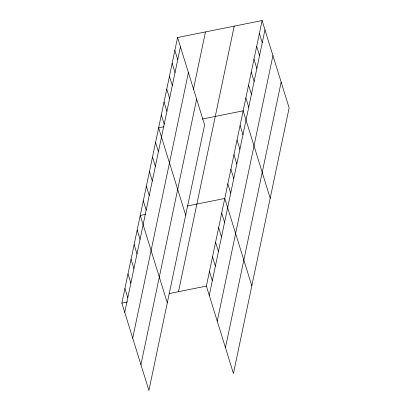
<?xml version="1.0" encoding="UTF-8"?>
<svg xmlns="http://www.w3.org/2000/svg" width="411" height="411" viewBox="0 0 411 411"><rect width="100%" height="100%" fill="white"/><g stroke="black" fill="none" stroke-linecap="round" stroke-linejoin="round"><path stroke-width="0.62" d="M177.567 37.54L204.611 124.908L148.905 390.45L121.862 303.082L177.567 37.54L262.095 20.55L289.139 107.918L233.433 373.46L206.389 286.092L262.095 20.55M124.728 312.345L180.434 46.803M132.707 338.119L188.413 72.577M193.35 89.665L205.464 31.935M140.927 364.675L196.633 99.133M178.492 291.697L234.203 26.155M209.256 295.355L264.961 29.813M217.234 321.13L272.94 55.588M225.454 347.685L281.16 82.143M163.588 126.829L158.625 127.826L185.674 215.194M202.14 119.077L243.153 110.836L270.197 198.2M145.823 214.331L140.243 215.451L167.287 302.82M187.503 205.952L224.771 198.462L251.815 285.83M121.862 303.082L127.441 301.962M169.121 293.582L206.389 286.092M259.387 33.45L262.254 42.713M256.685 46.345L259.552 55.608M253.977 59.246L256.844 68.509M251.27 72.141L254.137 81.404M248.568 85.041L251.434 94.304M245.86 97.936L248.727 107.199M240.091 125.437L242.958 134.705M237.024 140.043L239.896 149.306M233.962 154.649L236.828 163.912M230.9 169.255L233.767 178.518M227.833 183.861L230.705 193.124M174.86 50.44L177.732 59.703M221.709 213.068L224.576 222.33M172.158 63.335L175.024 72.598M218.642 227.673L221.508 236.936M169.45 76.235L172.317 85.498M215.58 242.279L218.447 251.542M166.743 89.13L169.615 98.393M212.513 256.885L215.385 266.148M164.04 102.031L166.907 111.294M161.333 114.926L164.2 124.189M209.451 271.486L212.317 280.754M155.564 142.432L158.43 151.695M152.502 157.033L155.368 166.301M149.434 171.639L152.301 180.902M146.373 186.245L149.239 195.508M143.311 200.851L146.177 210.113M137.182 230.057L140.048 239.32M134.114 244.663L136.986 253.926M131.052 259.269L133.919 268.532M127.991 273.875L130.857 283.138M124.923 288.476L127.79 297.744"/></g></svg>
